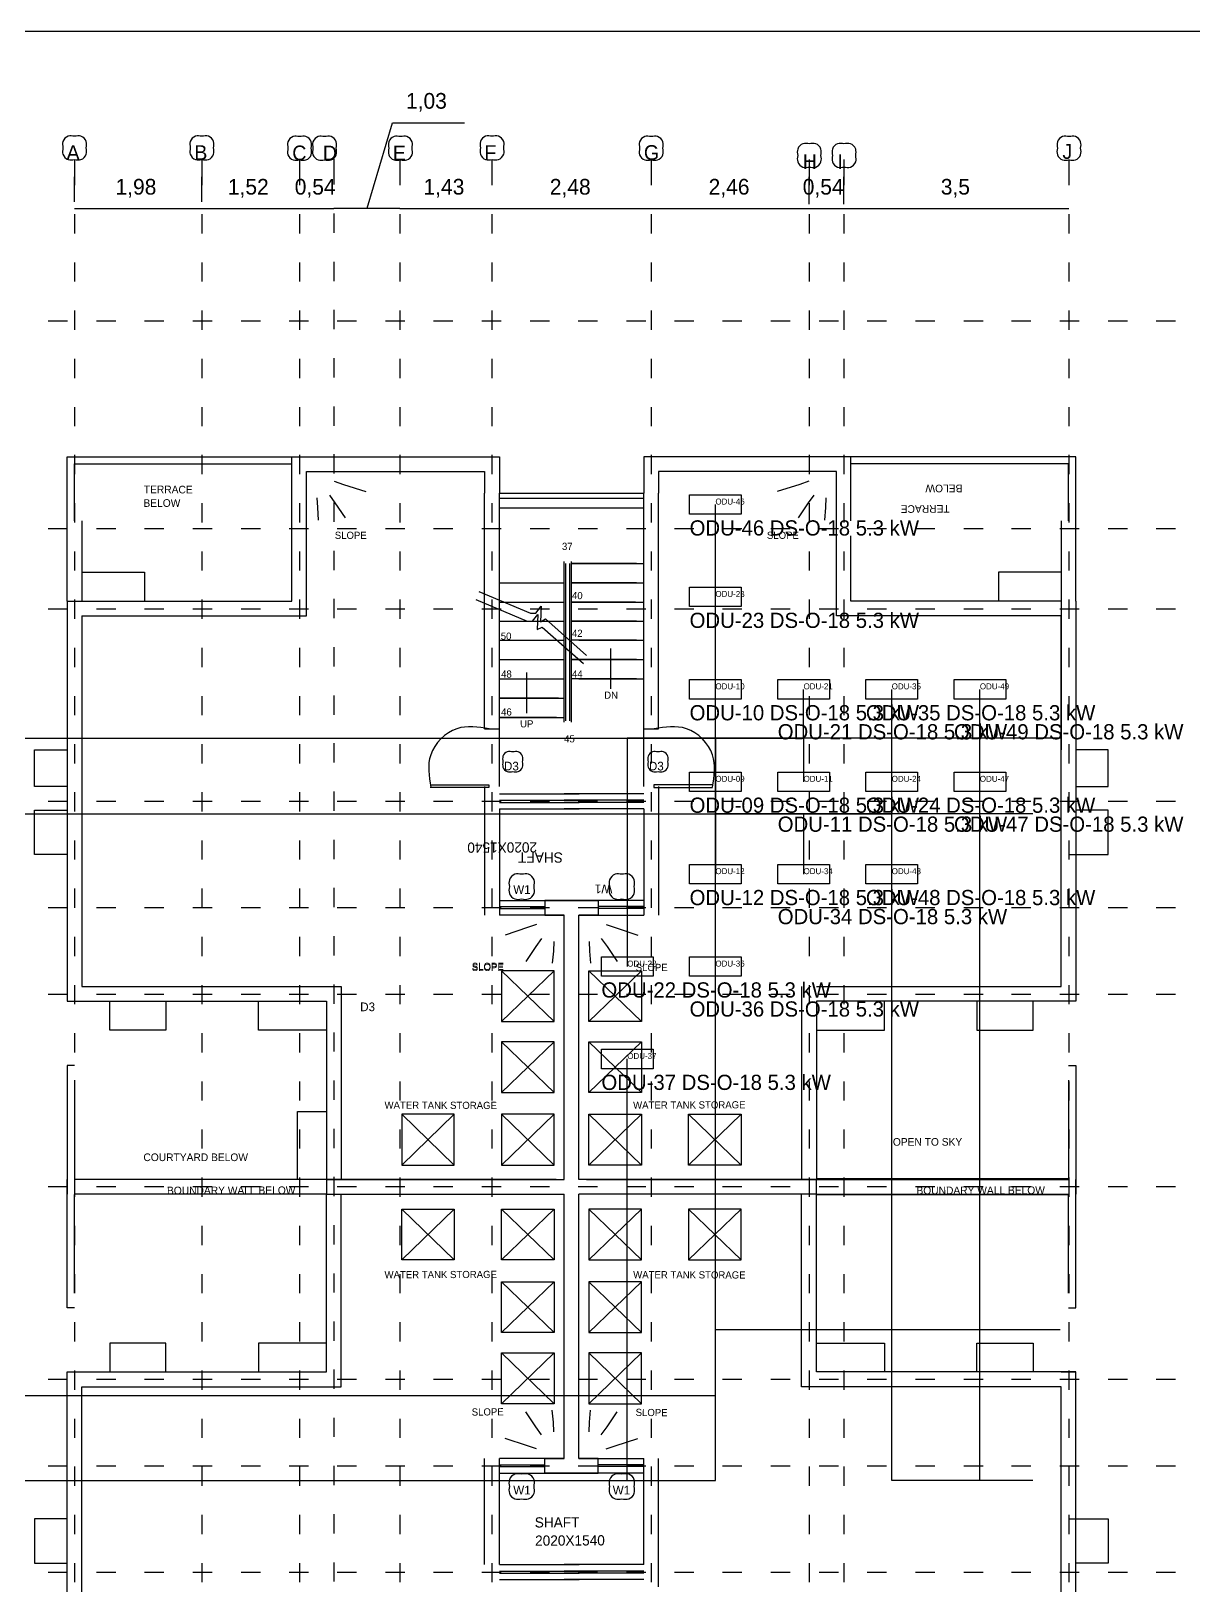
# Model space of a CAD drawing. Header units: millimetres. Extents: x 30 to 54214, y -4580 to 38782.
# Drawn here: x 18908 to 38036, y 13206 to 38782 of the extents above; entities that cross this region are included whole.
import ezdxf

# ---------------------------------------------------------------- set-up
doc = ezdxf.new("R2010")
doc.units = ezdxf.units.MM
for name, color, linetype in [('A-ARCH-REF', 8, 'CONTINUOUS'), ('M-ANNO', 7, 'CONTINUOUS'), ('M-EQPM', 1, 'CONTINUOUS'), ('M-PIPE-REFG', 30, 'CONTINUOUS')]:
    doc.layers.add(name, color=color, linetype=linetype)

msp = doc.modelspace()

# ---------------------------------------------------------------- linework, layer by layer
at = {"layer": 'A-ARCH-REF'}
for p, q in [((4121, 38782), (54214, 38782)), ((24434, 35869), (24852, 37275)), ((24852, 37275), (26040, 37275)), ((19620, 36669), (19620, 36246)), ((21715, 36669), (21715, 36246)), ((23322, 36669), (23322, 36246)), ((23886, 36681), (23886, 36257)), ((24975, 36669), (24975, 36246)), ((26487, 36669), (26487, 36246)), ((29106, 36669), (29106, 36246)), ((31707, 36669), (31707, 36246)), ((32278, 36669), (32278, 36246)), ((35979, 36669), (35979, 36246)), ((19620, 35975), (19620, 36387)), ((21715, 35975), (21715, 36387)), ((21715, 35975), (21715, 36387)), ((31707, 35934), (31707, 36387)), ((32278, 35934), (32278, 36387)), ((19620, 35863), (21715, 35863)), ((21715, 35863), (23322, 35863)), ((23322, 35863), (23886, 35863)), ((23886, 35869), (24975, 35869)), ((24975, 35863), (26487, 35863)), ((26487, 35863), (29106, 35863)), ((29106, 35863), (31707, 35863)), ((31707, 35863), (32278, 35863)), ((32278, 35863), (35979, 35863)), ((19620, 35769), (19620, 35451)), ((21715, 35769), (21715, 35451)), ((23322, 35769), (23322, 35451)), ((23886, 35781), (23886, 35463)), ((24975, 35769), (24975, 35451)), ((26487, 35769), (26487, 35451)), ((29106, 35769), (29106, 35451)), ((31707, 35769), (31707, 35451)), ((32278, 35769), (32278, 35451)), ((35979, 35769), (35979, 35451)), ((19620, 34975), (19620, 34663)), ((21715, 34975), (21715, 34663)), ((23322, 34975), (23322, 34663)), ((23886, 34986), (23886, 34669)), ((24975, 34975), (24975, 34663)), ((26487, 34975), (26487, 34663)), ((29106, 34975), (29106, 34663)), ((31707, 34975), (31707, 34663)), ((32278, 34975), (32278, 34663)), ((35979, 34975), (35979, 34663)), ((19620, 34186), (19620, 33868)), ((21715, 34186), (21715, 33868)), ((23322, 34186), (23322, 33868)), ((23886, 34198), (23886, 33880)), ((24975, 34186), (24975, 33868)), ((26487, 34186), (26487, 33868)), ((29106, 34186), (29106, 33868)), ((31707, 34186), (31707, 33868)), ((32278, 34186), (32278, 33868)), ((35979, 34186), (35979, 33868)), ((19191, 34015), (19509, 34015)), ((19985, 34015), (20303, 34015)), ((20774, 34015), (21091, 34015)), ((21568, 34015), (21886, 34015)), ((22362, 34015), (22680, 34015)), ((23151, 34015), (23469, 34015)), ((23945, 34015), (24263, 34015)), ((24740, 34015), (25057, 34015)), ((25528, 34015), (25846, 34015)), ((26323, 34015), (26640, 34015)), ((27117, 34015), (27435, 34015)), ((27905, 34015), (28223, 34015)), ((28700, 34015), (29018, 34015)), ((29494, 34015), (29812, 34015)), ((30283, 34015), (30600, 34015)), ((31077, 34015), (31395, 34015)), ((31872, 34015), (32189, 34015)), ((32660, 34015), (32978, 34015)), ((33454, 34015), (33772, 34015)), ((34249, 34015), (34567, 34015)), ((35037, 34015), (35355, 34015)), ((35832, 34015), (36149, 34015)), ((36626, 34015), (36944, 34015)), ((37415, 34015), (37732, 34015)), ((19620, 33392), (19620, 33074)), ((21715, 33392), (21715, 33074)), ((23322, 33392), (23322, 33074)), ((23886, 33403), (23886, 33086)), ((24975, 33392), (24975, 33074)), ((26487, 33392), (26487, 33074)), ((29106, 33392), (29106, 33074)), ((31707, 33392), (31707, 33074)), ((32278, 33392), (32278, 33074)), ((35979, 33392), (35979, 33074)), ((19620, 32597), (19620, 32285)), ((21715, 32597), (21715, 32285)), ((23322, 32597), (23322, 32285)), ((23886, 32609), (23886, 32291)), ((24975, 32597), (24975, 32285)), ((26487, 32597), (26487, 32285)), ((29106, 32597), (29106, 32285)), ((31707, 32597), (31707, 32285)), ((32278, 32597), (32278, 32285)), ((35979, 32597), (35979, 32285)), ((19503, 31779), (23439, 31779)), ((19503, 30726), (19503, 31779)), ((19620, 31809), (19620, 31491)), ((21715, 31809), (21715, 31491)), ((23198, 29402), (23198, 31779)), ((23198, 31779), (26611, 31779)), ((23322, 31809), (23322, 31491)), ((23886, 31821), (23886, 31503)), ((24975, 31809), (24975, 31491)), ((26487, 31809), (26487, 31491)), ((26611, 31779), (26611, 31179)), ((32395, 31779), (28988, 31779)), ((28988, 31779), (28988, 31179)), ((29106, 31809), (29106, 31491)), ((31707, 31809), (31707, 31491)), ((36096, 31779), (32154, 31779)), ((32278, 31809), (32278, 31491)), ((32395, 30726), (32395, 31779)), ((35979, 31809), (35979, 31491)), ((36096, 30726), (36096, 31779)), ((19620, 31662), (23198, 31662)), ((19620, 30726), (19620, 31662)), ((23439, 30726), (23439, 31538)), ((23439, 31538), (26364, 31538)), ((26364, 31538), (26364, 31179)), ((32154, 31538), (29229, 31538)), ((29229, 31538), (29229, 31179)), ((32154, 30726), (32154, 31538)), ((35973, 31662), (32395, 31662)), ((35973, 30726), (35973, 31662)), ((23892, 31379), (24045, 31326)), ((24045, 31326), (24416, 31209)), ((31554, 31326), (31183, 31209)), ((31701, 31379), (31554, 31326)), ((19620, 31014), (19620, 30697)), ((21715, 31014), (21715, 30697)), ((23322, 31014), (23322, 30697)), ((23610, 31103), (23622, 30944)), ((23816, 31150), (23904, 31020)), ((23886, 31026), (23886, 30708)), ((23904, 31020), (24075, 30773)), ((24975, 31014), (24975, 30697)), ((26364, 27307), (26364, 31179)), ((26487, 31014), (26487, 30697)), ((26611, 27307), (26611, 31179)), ((26611, 31179), (28988, 31179)), ((26611, 31097), (28988, 31097)), ((28988, 27307), (28988, 31179)), ((29106, 31014), (29106, 30697)), ((29229, 27413), (29229, 31179)), ((29229, 27307), (29229, 31179)), ((31689, 31020), (31524, 30773)), ((31783, 31150), (31689, 31020)), ((31707, 31014), (31707, 30697)), ((31983, 31103), (31977, 30944)), ((32278, 31014), (32278, 30697)), ((35979, 31014), (35979, 30697)), ((19503, 29402), (19503, 30726)), ((19744, 30726), (19744, 29402)), ((23439, 29161), (23439, 30726)), ((23622, 30944), (23633, 30738)), ((26611, 30938), (28988, 30938)), ((31977, 30944), (31960, 30738)), ((32154, 29161), (32154, 30726)), ((35855, 30726), (35855, 29402)), ((36096, 29402), (36096, 30726)), ((19191, 30602), (19509, 30602)), ((19985, 30602), (20303, 30602)), ((20774, 30602), (21091, 30602)), ((21568, 30602), (21886, 30602)), ((22362, 30602), (22680, 30602)), ((23151, 30602), (23469, 30602)), ((23945, 30602), (24263, 30602)), ((24740, 30602), (25057, 30602)), ((25528, 30602), (25846, 30602)), ((26323, 30602), (26640, 30602)), ((27117, 30602), (27435, 30602)), ((27905, 30602), (28223, 30602)), ((28700, 30602), (29018, 30602)), ((29494, 30602), (29812, 30602)), ((30283, 30602), (30600, 30602)), ((31077, 30602), (31395, 30602)), ((31872, 30602), (32189, 30602)), ((32395, 29402), (32395, 30479)), ((32660, 30602), (32978, 30602)), ((33454, 30602), (33772, 30602)), ((34249, 30602), (34567, 30602)), ((35037, 30602), (35355, 30602)), ((35832, 30602), (36149, 30602)), ((36626, 30602), (36944, 30602)), ((37415, 30602), (37732, 30602)), ((19620, 30220), (19620, 29908)), ((21715, 30220), (21715, 29908)), ((23322, 30220), (23322, 29908)), ((23886, 30232), (23886, 29914)), ((24975, 30220), (24975, 29908)), ((26487, 30220), (26487, 29908)), ((29106, 30220), (29106, 29908)), ((31707, 30220), (31707, 29908)), ((32278, 30220), (32278, 29908)), ((35979, 30220), (35979, 29908)), ((27676, 27413), (27676, 30055)), ((27705, 27437), (27705, 30026)), ((27770, 27437), (27770, 30026)), ((27800, 27413), (27800, 30055)), ((28865, 30026), (27800, 30026)), ((27800, 30026), (28988, 30026)), ((19744, 29879), (20774, 29879)), ((20774, 29879), (20774, 29402)), ((26611, 29708), (27676, 29708)), ((28865, 29708), (27800, 29708)), ((27800, 29708), (28988, 29708)), ((35855, 29879), (34820, 29879)), ((34820, 29879), (34820, 29402)), ((19620, 29431), (19620, 29114)), ((21715, 29431), (21715, 29114)), ((23322, 29431), (23322, 29114)), ((23886, 29443), (23886, 29125)), ((24975, 29431), (24975, 29114)), ((26223, 29431), (27070, 29078)), ((26276, 29561), (27123, 29208)), ((26487, 29431), (26487, 29114)), ((29106, 29431), (29106, 29114)), ((31707, 29431), (31707, 29114)), ((32278, 29431), (32278, 29114)), ((35979, 29431), (35979, 29114)), ((19191, 29278), (19509, 29278)), ((19503, 29402), (19503, 26960)), ((19503, 29402), (23198, 29402)), ((19744, 29161), (23439, 29161)), ((19744, 29161), (19744, 26113)), ((19985, 29278), (20303, 29278)), ((20774, 29278), (21091, 29278)), ((21568, 29278), (21886, 29278)), ((22362, 29278), (22680, 29278)), ((23151, 29278), (23469, 29278)), ((23945, 29278), (24263, 29278)), ((24740, 29278), (25057, 29278)), ((25528, 29278), (25846, 29278)), ((26323, 29278), (26640, 29278)), ((26611, 29390), (27676, 29390)), ((27117, 29278), (27435, 29278)), ((27123, 29208), (27211, 29208)), ((27158, 29078), (27246, 29184)), ((27211, 29208), (27299, 29320)), ((27246, 29184), (27235, 28937)), ((27299, 29320), (27288, 29067)), ((28853, 29390), (27800, 29390)), ((27800, 29390), (28971, 29390)), ((27905, 29278), (28223, 29278)), ((28700, 29278), (29018, 29278)), ((29494, 29278), (29812, 29278)), ((30283, 29278), (30600, 29278)), ((31077, 29278), (31395, 29278)), ((31872, 29278), (32189, 29278)), ((35855, 29161), (32154, 29161)), ((35855, 29402), (32395, 29402)), ((32660, 29278), (32978, 29278)), ((33454, 29278), (33772, 29278)), ((34249, 29278), (34567, 29278)), ((35037, 29278), (35355, 29278)), ((35832, 29278), (36149, 29278)), ((35855, 29402), (35855, 26960)), ((35855, 23065), (35855, 29161)), ((36096, 29402), (36096, 26960)), ((36626, 29278), (36944, 29278)), ((37415, 29278), (37732, 29278)), ((26611, 29078), (27676, 29078)), ((27070, 29078), (27158, 29078)), ((27235, 28937), (27317, 28978)), ((27288, 29067), (27370, 29114)), ((27317, 28978), (27994, 28378)), ((27370, 29114), (28047, 28508)), ((27800, 29078), (28988, 29078)), ((28865, 29078), (27800, 29078)), ((23886, 28649), (23886, 28331)), ((26611, 28761), (27676, 28761)), ((28865, 28761), (27800, 28761)), ((27917, 28761), (28988, 28761)), ((19620, 28637), (19620, 28319)), ((21715, 28637), (21715, 28319)), ((23322, 28637), (23322, 28319)), ((24975, 28637), (24975, 28319)), ((26487, 28637), (26487, 28319)), ((26611, 28443), (27676, 28443)), ((27800, 28443), (28988, 28443)), ((28865, 28443), (27800, 28443)), ((28441, 28625), (28441, 28361)), ((29106, 28637), (29106, 28319)), ((31707, 28637), (31707, 28319)), ((32278, 28637), (32278, 28319)), ((35979, 28637), (35979, 28319)), ((27058, 28231), (27058, 27966)), ((28441, 28361), (28441, 27960)), ((26611, 28125), (27676, 28125)), ((27058, 27966), (27058, 27560)), ((28865, 28125), (27800, 28125)), ((27917, 28125), (28988, 28125)), ((19620, 27843), (19620, 27531)), ((21715, 27843), (21715, 27531)), ((23322, 27843), (23322, 27531)), ((23886, 27854), (23886, 27537)), ((24975, 27843), (24975, 27531)), ((26487, 27843), (26487, 27531)), ((26611, 27807), (27676, 27807)), ((27582, 27807), (26611, 27807)), ((29106, 27843), (29106, 27531)), ((31707, 27843), (31707, 27531)), ((32278, 27843), (32278, 27531)), ((35979, 27843), (35979, 27531)), ((26611, 27490), (27676, 27490)), ((27552, 27490), (26611, 27490)), ((26364, 27307), (26611, 27307)), ((26611, 26354), (26611, 27307)), ((26611, 26354), (26611, 27307)), ((28988, 26354), (28988, 27307)), ((28988, 27307), (29229, 27307)), ((28988, 26354), (28988, 27307)), ((18967, 26354), (18967, 26960)), ((18967, 26960), (19503, 26960)), ((19503, 26960), (19503, 22823)), ((19620, 27054), (19620, 26736)), ((21715, 27054), (21715, 26736)), ((23322, 27054), (23322, 26736)), ((23886, 27066), (23886, 26748)), ((24975, 27054), (24975, 26736)), ((26487, 27054), (26487, 26736)), ((29106, 27054), (29106, 26736)), ((31707, 27054), (31707, 26736)), ((32278, 27054), (32278, 26736)), ((35979, 27054), (35979, 26736)), ((36096, 26960), (36096, 22823)), ((36626, 26960), (36096, 26960)), ((36626, 26354), (36626, 26960)), ((19503, 26354), (18967, 26354)), ((25475, 26383), (26440, 26383)), ((26364, 26354), (26364, 24241)), ((26440, 26383), (26440, 26342)), ((30118, 26383), (29153, 26383)), ((29153, 26383), (29153, 26342)), ((29229, 26354), (29229, 24241)), ((36096, 26354), (36626, 26354)), ((19191, 26113), (19509, 26113)), ((19620, 26260), (19620, 25942)), ((19744, 26113), (19744, 23065)), ((19985, 26113), (20303, 26113)), ((20774, 26113), (21091, 26113)), ((21568, 26113), (21886, 26113)), ((21715, 26260), (21715, 25942)), ((22362, 26113), (22680, 26113)), ((23151, 26113), (23469, 26113)), ((23322, 26260), (23322, 25942)), ((23886, 26272), (23886, 25954)), ((23945, 26113), (24263, 26113)), ((24740, 26113), (25057, 26113)), ((24975, 26260), (24975, 25942)), ((26440, 26342), (25475, 26342)), ((25528, 26113), (25846, 26113)), ((26323, 26113), (26640, 26113)), ((26487, 26260), (26487, 25942)), ((26611, 26236), (27923, 26236)), ((26611, 26130), (27923, 26130)), ((26611, 26095), (27923, 26095)), ((27117, 26113), (27435, 26113)), ((28988, 26236), (27676, 26236)), ((28988, 26130), (27676, 26130)), ((28988, 26095), (27676, 26095)), ((27905, 26113), (28223, 26113)), ((28700, 26113), (29018, 26113)), ((29106, 26260), (29106, 25942)), ((29153, 26342), (30118, 26342)), ((29494, 26113), (29812, 26113)), ((30283, 26113), (30600, 26113)), ((31077, 26113), (31395, 26113)), ((31707, 26260), (31707, 25942)), ((31872, 26113), (32189, 26113)), ((32278, 26260), (32278, 25942)), ((32660, 26113), (32978, 26113)), ((33454, 26113), (33772, 26113)), ((34249, 26113), (34567, 26113)), ((35037, 26113), (35355, 26113)), ((35832, 26113), (36149, 26113)), ((35979, 26260), (35979, 25942)), ((36626, 26113), (36944, 26113)), ((37415, 26113), (37732, 26113)), ((18967, 25236), (18967, 25966)), ((18967, 25966), (19503, 25966)), ((26611, 25989), (26611, 24241)), ((26611, 25989), (27923, 25989)), ((28988, 25989), (27676, 25989)), ((28988, 25989), (28988, 24241)), ((36626, 25966), (36096, 25966)), ((36626, 25236), (36626, 25966)), ((19620, 25465), (19620, 25154)), ((21715, 25465), (21715, 25154)), ((23322, 25465), (23322, 25154)), ((23886, 25477), (23886, 25159)), ((24975, 25465), (24975, 25154)), ((26487, 25465), (26487, 25154)), ((29106, 25465), (29106, 25154)), ((31707, 25465), (31707, 25154)), ((32278, 25465), (32278, 25154)), ((35979, 25465), (35979, 25154)), ((19503, 25236), (18967, 25236)), ((35979, 25236), (36626, 25236)), ((19620, 24677), (19620, 24359)), ((21715, 24677), (21715, 24359)), ((23322, 24677), (23322, 24359)), ((23886, 24689), (23886, 24371)), ((24975, 24677), (24975, 24359)), ((26487, 24677), (26487, 24359)), ((29106, 24677), (29106, 24359)), ((31707, 24677), (31707, 24359)), ((32278, 24677), (32278, 24359)), ((35979, 24677), (35979, 24359)), ((19191, 24365), (19509, 24365)), ((19985, 24365), (20303, 24365)), ((20774, 24365), (21091, 24365)), ((21568, 24365), (21886, 24365)), ((22362, 24365), (22680, 24365)), ((23151, 24365), (23469, 24365)), ((23945, 24365), (24263, 24365)), ((24740, 24365), (25057, 24365)), ((25528, 24365), (25846, 24365)), ((26323, 24365), (26640, 24365)), ((26611, 24483), (27358, 24483)), ((26611, 24383), (27358, 24383)), ((26611, 24347), (27358, 24347)), ((27117, 24365), (27435, 24365)), ((27358, 24483), (27800, 24483)), ((27794, 24483), (27358, 24483)), ((27358, 24483), (27358, 24241)), ((28235, 24483), (27800, 24483)), ((27800, 24483), (28235, 24483)), ((27905, 24365), (28223, 24365)), ((28988, 24483), (28235, 24483)), ((28235, 24483), (28235, 24241)), ((28988, 24383), (28235, 24383)), ((28988, 24347), (28235, 24347)), ((28700, 24365), (29018, 24365)), ((29494, 24365), (29812, 24365)), ((30283, 24365), (30600, 24365)), ((31077, 24365), (31395, 24365)), ((31872, 24365), (32189, 24365)), ((32660, 24365), (32978, 24365)), ((33454, 24365), (33772, 24365)), ((34249, 24365), (34567, 24365)), ((35037, 24365), (35355, 24365)), ((35832, 24365), (36149, 24365)), ((36626, 24365), (36944, 24365)), ((37415, 24365), (37732, 24365)), ((27358, 24241), (26611, 24241)), ((27223, 24083), (27076, 24036)), ((27676, 24241), (27358, 24241)), ((27676, 24241), (27358, 24241)), ((27358, 24241), (27676, 24241)), ((27358, 24241), (27676, 24241)), ((27676, 24241), (27358, 24241)), ((27358, 24241), (27676, 24241)), ((27676, 24241), (27358, 24241)), ((27358, 24241), (27676, 24241)), ((27676, 19893), (27676, 24241)), ((27917, 24241), (28235, 24241)), ((27917, 24241), (28235, 24241)), ((28235, 24241), (27917, 24241)), ((27917, 19893), (27917, 24241)), ((28235, 24241), (27923, 24241)), ((27923, 24241), (28235, 24241)), ((28235, 24241), (27923, 24241)), ((28235, 24241), (28988, 24241)), ((28370, 24083), (28517, 24036)), ((19620, 23883), (19620, 23565)), ((21715, 23883), (21715, 23565)), ((23322, 23883), (23322, 23565)), ((23886, 23894), (23886, 23577)), ((24975, 23883), (24975, 23565)), ((26487, 23883), (26487, 23565)), ((27076, 24036), (26705, 23912)), ((27305, 23853), (27211, 23724)), ((27505, 23806), (27499, 23647)), ((28088, 23806), (28094, 23647)), ((28288, 23853), (28382, 23724)), ((28517, 24036), (28888, 23912)), ((29106, 23883), (29106, 23565)), ((31707, 23883), (31707, 23565)), ((32278, 23883), (32278, 23565)), ((35979, 23883), (35979, 23565)), ((27211, 23724), (27046, 23477)), ((27499, 23647), (27482, 23447)), ((28094, 23647), (28111, 23447)), ((28382, 23724), (28547, 23477)), ((27511, 23324), (26646, 22488)), ((27511, 23324), (26646, 23324)), ((26646, 23324), (26646, 22488)), ((27511, 22488), (26646, 23324)), ((27511, 22488), (27511, 23324)), ((28082, 23324), (28947, 22488)), ((28082, 22488), (28082, 23324)), ((28082, 23324), (28947, 23324)), ((28082, 22488), (28947, 23324)), ((28947, 23324), (28947, 22488)), ((19620, 23088), (19620, 22776)), ((19744, 23065), (24010, 23065)), ((21715, 23088), (21715, 22776)), ((23322, 23088), (23322, 22776)), ((23886, 23100), (23886, 22782)), ((24010, 23065), (24010, 19893)), ((24975, 23088), (24975, 22776)), ((26487, 23088), (26487, 22776)), ((29106, 23088), (29106, 22776)), ((31583, 23065), (31583, 19893)), ((31707, 23088), (31707, 22776)), ((31830, 23065), (35855, 23065)), ((32278, 23088), (32278, 22776)), ((35979, 23088), (35979, 22776)), ((19191, 22941), (19509, 22941)), ((19503, 22823), (19744, 22823)), ((19744, 22823), (23769, 22823)), ((19985, 22941), (20303, 22941)), ((20203, 22347), (20203, 22823)), ((20774, 22941), (21091, 22941)), ((21127, 22823), (21127, 22347)), ((21568, 22941), (21886, 22941)), ((22362, 22941), (22680, 22941)), ((22651, 22347), (22651, 22823)), ((23151, 22941), (23469, 22941)), ((23769, 22823), (23769, 19652)), ((23945, 22941), (24263, 22941)), ((24740, 22941), (25057, 22941)), ((25528, 22941), (25846, 22941)), ((26323, 22941), (26640, 22941)), ((27117, 22941), (27435, 22941)), ((27905, 22941), (28223, 22941)), ((28700, 22941), (29018, 22941)), ((29494, 22941), (29812, 22941)), ((30283, 22941), (30600, 22941)), ((31077, 22941), (31395, 22941)), ((31830, 22823), (31830, 19905)), ((33760, 22823), (31830, 22823)), ((31872, 22941), (32189, 22941)), ((32660, 22941), (32978, 22941)), ((32948, 22347), (32948, 22823)), ((33454, 22941), (33772, 22941)), ((35390, 22823), (33760, 22823)), ((34249, 22941), (34567, 22941)), ((34467, 22823), (34467, 22347)), ((35037, 22941), (35355, 22941)), ((35855, 22823), (35390, 22823)), ((35390, 22347), (35390, 22823)), ((35832, 22941), (36149, 22941)), ((36096, 22823), (35855, 22823)), ((36626, 22941), (36944, 22941)), ((37415, 22941), (37732, 22941)), ((19620, 22300), (19620, 21982)), ((21127, 22347), (20203, 22347)), ((21715, 22300), (21715, 21982)), ((23769, 22347), (22651, 22347)), ((23322, 22300), (23322, 21982)), ((23886, 22311), (23886, 21994)), ((24975, 22300), (24975, 21982)), ((26487, 22300), (26487, 21982)), ((26646, 22488), (27511, 22488)), ((28947, 22488), (28082, 22488)), ((29106, 22300), (29106, 21982)), ((31707, 22300), (31707, 21982)), ((31830, 22347), (32948, 22347)), ((32278, 22300), (32278, 21982)), ((34467, 22347), (35390, 22347)), ((35979, 22300), (35979, 21982)), ((27511, 22158), (26646, 21323)), ((27511, 22158), (26646, 22158)), ((26646, 22158), (26646, 21323)), ((27511, 21323), (26646, 22158)), ((27511, 21323), (27511, 22158)), ((28082, 22158), (28947, 21323)), ((28082, 21323), (28082, 22158)), ((28082, 22158), (28947, 22158)), ((28082, 21323), (28947, 22158)), ((28947, 22158), (28947, 21323)), ((19620, 21764), (19503, 21764)), ((19503, 21764), (19503, 19652)), ((35973, 21764), (36096, 21764)), ((36096, 21764), (36096, 19652)), ((19620, 21523), (19620, 19905)), ((19620, 21505), (19620, 21188)), ((21715, 21505), (21715, 21188)), ((23322, 21505), (23322, 21188)), ((23886, 21517), (23886, 21199)), ((24975, 21505), (24975, 21188)), ((26487, 21505), (26487, 21188)), ((29106, 21505), (29106, 21188)), ((31707, 21505), (31707, 21188)), ((32278, 21505), (32278, 21188)), ((35973, 21523), (35973, 19905)), ((35979, 21505), (35979, 21188)), ((26646, 21323), (27511, 21323)), ((28947, 21323), (28082, 21323)), ((23292, 19893), (23292, 21011)), ((23292, 21011), (23769, 21011)), ((23886, 20723), (23886, 20405)), ((25869, 20964), (25004, 20128)), ((25869, 20964), (25004, 20964)), ((25004, 20964), (25004, 20128)), ((25869, 20128), (25004, 20964)), ((25869, 20128), (25869, 20964)), ((27511, 20964), (26646, 20128)), ((27511, 20964), (26646, 20964)), ((26646, 20964), (26646, 20128)), ((27511, 20128), (26646, 20964)), ((27511, 20128), (27511, 20964)), ((28082, 20964), (28947, 20128)), ((28082, 20128), (28082, 20964)), ((28082, 20964), (28947, 20964)), ((28082, 20128), (28947, 20964)), ((28947, 20964), (28947, 20128)), ((29724, 20964), (30589, 20128)), ((29724, 20128), (29724, 20964)), ((29724, 20964), (30589, 20964)), ((29724, 20128), (30589, 20964)), ((30589, 20964), (30589, 20128)), ((19620, 20711), (19620, 20399)), ((21715, 20711), (21715, 20399)), ((23322, 20711), (23322, 20399)), ((24975, 20711), (24975, 20399)), ((26487, 20711), (26487, 20399)), ((29106, 20711), (29106, 20399)), ((31707, 20711), (31707, 20399)), ((32278, 20711), (32278, 20399)), ((35979, 20711), (35979, 20399)), ((25004, 20128), (25869, 20128)), ((26646, 20128), (27511, 20128)), ((28947, 20128), (28082, 20128)), ((30589, 20128), (29724, 20128)), ((19191, 19775), (19509, 19775)), ((19503, 17780), (19503, 19893)), ((19620, 19922), (19620, 19605)), ((23769, 19893), (19620, 19893)), ((19985, 19775), (20303, 19775)), ((20774, 19775), (21091, 19775)), ((21568, 19775), (21886, 19775)), ((21715, 19922), (21715, 19605)), ((22362, 19775), (22680, 19775)), ((23151, 19775), (23469, 19775)), ((23786, 19893), (23292, 19893)), ((23322, 19922), (23322, 19605)), ((27547, 19893), (23769, 19893)), ((23769, 19893), (27676, 19893)), ((23769, 19893), (27547, 19893)), ((23769, 19893), (27547, 19893)), ((27464, 19893), (23769, 19893)), ((23769, 19893), (27676, 19893)), ((23886, 19934), (23886, 19616)), ((23945, 19775), (24263, 19775)), ((24740, 19775), (25057, 19775)), ((24975, 19922), (24975, 19605)), ((25528, 19775), (25846, 19775)), ((26323, 19775), (26640, 19775)), ((26487, 19922), (26487, 19605)), ((27117, 19775), (27435, 19775)), ((27905, 19775), (28223, 19775)), ((31830, 19893), (27917, 19893)), ((31830, 19893), (27917, 19893)), ((28047, 19893), (31830, 19893)), ((31830, 19893), (28047, 19893)), ((31830, 19893), (28047, 19893)), ((28135, 19893), (31830, 19893)), ((28700, 19775), (29018, 19775)), ((29106, 19922), (29106, 19605)), ((29494, 19775), (29812, 19775)), ((30283, 19775), (30600, 19775)), ((31077, 19775), (31395, 19775)), ((31707, 19922), (31707, 19605)), ((31830, 19905), (35973, 19905)), ((31830, 16727), (31830, 19893)), ((31830, 19893), (35973, 19893)), ((31872, 19775), (32189, 19775)), ((32278, 19922), (32278, 19605)), ((32660, 19775), (32978, 19775)), ((33454, 19775), (33772, 19775)), ((34249, 19775), (34567, 19775)), ((35037, 19775), (35355, 19775)), ((35832, 19775), (36149, 19775)), ((35979, 19922), (35979, 19605)), ((36096, 17780), (36096, 19893)), ((36626, 19775), (36944, 19775)), ((37415, 19775), (37732, 19775)), ((23769, 19652), (19620, 19652)), ((19620, 18022), (19620, 19646)), ((23769, 19652), (27464, 19652)), ((23769, 19652), (27547, 19652)), ((23769, 19652), (27547, 19652)), ((23769, 19652), (27676, 19652)), ((23769, 16727), (23769, 19646)), ((24010, 16480), (24010, 19646)), ((27676, 15303), (27676, 19652)), ((31830, 19652), (27917, 19652)), ((27917, 15303), (27917, 19652)), ((31830, 19652), (28047, 19652)), ((31830, 19652), (28047, 19652)), ((31830, 19652), (28135, 19652)), ((31583, 16480), (31583, 19652)), ((31830, 19652), (35973, 19652)), ((31830, 19646), (35973, 19646)), ((35973, 18022), (35973, 19646)), ((25869, 18569), (25004, 19405)), ((25004, 19405), (25869, 19405)), ((25004, 18569), (25004, 19405)), ((25869, 19405), (25004, 18569)), ((25869, 19405), (25869, 18569)), ((27511, 18569), (26646, 19405)), ((26646, 19405), (27511, 19405)), ((26646, 18569), (26646, 19405)), ((27511, 19405), (26646, 18569)), ((27511, 19405), (27511, 18569)), ((28082, 18569), (28947, 19405)), ((28947, 19405), (28082, 19405)), ((28082, 19405), (28082, 18569)), ((28082, 19405), (28947, 18569)), ((28947, 18569), (28947, 19405)), ((29724, 18569), (30589, 19405)), ((30589, 19405), (29724, 19405)), ((29724, 19405), (29724, 18569)), ((29724, 19405), (30589, 18569)), ((30589, 18569), (30589, 19405)), ((19620, 19128), (19620, 18810)), ((21715, 19128), (21715, 18810)), ((23322, 19128), (23322, 18810)), ((23886, 19140), (23886, 18822)), ((24975, 19128), (24975, 18810)), ((26487, 19128), (26487, 18810)), ((29106, 19128), (29106, 18810)), ((31707, 19128), (31707, 18810)), ((32278, 19128), (32278, 18810)), ((35979, 19128), (35979, 18810)), ((25869, 18569), (25004, 18569)), ((27511, 18569), (26646, 18569)), ((28082, 18569), (28947, 18569)), ((29724, 18569), (30589, 18569)), ((19620, 18334), (19620, 18022)), ((21715, 18334), (21715, 18022)), ((23322, 18334), (23322, 18022)), ((23886, 18345), (23886, 18034)), ((24975, 18334), (24975, 18022)), ((26487, 18334), (26487, 18022)), ((27511, 17374), (26646, 18210)), ((26646, 18210), (27511, 18210)), ((26646, 17374), (26646, 18210)), ((27511, 18210), (26646, 17374)), ((27511, 18210), (27511, 17374)), ((28082, 17374), (28947, 18210)), ((28947, 18210), (28082, 18210)), ((28082, 18210), (28082, 17374)), ((28082, 18210), (28947, 17374)), ((28947, 17374), (28947, 18210)), ((29106, 18334), (29106, 18022)), ((31707, 18334), (31707, 18022)), ((32278, 18334), (32278, 18022)), ((35979, 18334), (35979, 18022)), ((19620, 17780), (19503, 17780)), ((35973, 17780), (36096, 17780)), ((19620, 17545), (19620, 17227)), ((21715, 17545), (21715, 17227)), ((23322, 17545), (23322, 17227)), ((23886, 17557), (23886, 17239)), ((24975, 17545), (24975, 17227)), ((26487, 17545), (26487, 17227)), ((29106, 17545), (29106, 17227)), ((31707, 17545), (31707, 17227)), ((32278, 17545), (32278, 17227)), ((35979, 17545), (35979, 17227)), ((21127, 17198), (20203, 17198)), ((20203, 17198), (20203, 16727)), ((21127, 16727), (21127, 17198)), ((23769, 17198), (22651, 17198)), ((22651, 17198), (22651, 16727)), ((27511, 17374), (26646, 17374)), ((28082, 17374), (28947, 17374)), ((31830, 17198), (32948, 17198)), ((32948, 17198), (32948, 16727)), ((34467, 16727), (34467, 17198)), ((34467, 17198), (35390, 17198)), ((35390, 17198), (35390, 16727)), ((27511, 16203), (26646, 17039)), ((26646, 17039), (27511, 17039)), ((26646, 16203), (26646, 17039)), ((27511, 17039), (26646, 16203)), ((27511, 17039), (27511, 16203)), ((28082, 16203), (28947, 17039)), ((28947, 17039), (28082, 17039)), ((28082, 17039), (28082, 16203)), ((28082, 17039), (28947, 16203)), ((28947, 16203), (28947, 17039)), ((19503, 16727), (23769, 16727)), ((19503, 10143), (19503, 16727)), ((19620, 16751), (19620, 16433)), ((21715, 16751), (21715, 16433)), ((23322, 16751), (23322, 16433)), ((23886, 16763), (23886, 16445)), ((24975, 16751), (24975, 16433)), ((26487, 16751), (26487, 16433)), ((29106, 16751), (29106, 16433)), ((31707, 16751), (31707, 16433)), ((36096, 16727), (31830, 16727)), ((32278, 16751), (32278, 16433)), ((35855, 16727), (36096, 16727)), ((35979, 16751), (35979, 16433)), ((36096, 10143), (36096, 16727)), ((19191, 16604), (19509, 16604)), ((19744, 16480), (24010, 16480)), ((19744, 10384), (19744, 16480)), ((19985, 16604), (20303, 16604)), ((20774, 16604), (21091, 16604)), ((21568, 16604), (21886, 16604)), ((22362, 16604), (22680, 16604)), ((23151, 16604), (23469, 16604)), ((23945, 16604), (24263, 16604)), ((24740, 16604), (25057, 16604)), ((25528, 16604), (25846, 16604)), ((26323, 16604), (26640, 16604)), ((27117, 16604), (27435, 16604)), ((27905, 16604), (28223, 16604)), ((28700, 16604), (29018, 16604)), ((29494, 16604), (29812, 16604)), ((30283, 16604), (30600, 16604)), ((31077, 16604), (31395, 16604)), ((35855, 16480), (31583, 16480)), ((31872, 16604), (32189, 16604)), ((32660, 16604), (32978, 16604)), ((33454, 16604), (33772, 16604)), ((34249, 16604), (34567, 16604)), ((35037, 16604), (35355, 16604)), ((35832, 16604), (36149, 16604)), ((35855, 10384), (35855, 16480)), ((36626, 16604), (36944, 16604)), ((37415, 16604), (37732, 16604)), ((27511, 16203), (26646, 16203)), ((28082, 16203), (28947, 16203)), ((19620, 15956), (19620, 15644)), ((21715, 15956), (21715, 15644)), ((23322, 15956), (23322, 15644)), ((23886, 15968), (23886, 15656)), ((24975, 15956), (24975, 15644)), ((26487, 15956), (26487, 15644)), ((27211, 15821), (27046, 16068)), ((27499, 15898), (27482, 16098)), ((27505, 15739), (27499, 15898)), ((28088, 15739), (28094, 15898)), ((28094, 15898), (28111, 16098)), ((28382, 15821), (28547, 16068)), ((29106, 15956), (29106, 15644)), ((31707, 15956), (31707, 15644)), ((32278, 15956), (32278, 15644)), ((35979, 15956), (35979, 15644)), ((27076, 15509), (26705, 15633)), ((27305, 15692), (27211, 15821)), ((28288, 15692), (28382, 15821)), ((28517, 15509), (28888, 15633)), ((27223, 15462), (27076, 15509)), ((28370, 15462), (28517, 15509)), ((19191, 15180), (19509, 15180)), ((19620, 15168), (19620, 14850)), ((19985, 15180), (20303, 15180)), ((20774, 15180), (21091, 15180)), ((21568, 15180), (21886, 15180)), ((21715, 15168), (21715, 14850)), ((22362, 15180), (22680, 15180)), ((23151, 15180), (23469, 15180)), ((23322, 15168), (23322, 14850)), ((23886, 15180), (23886, 14862)), ((23945, 15180), (24263, 15180)), ((24740, 15180), (25057, 15180)), ((24975, 15168), (24975, 14850)), ((25528, 15180), (25846, 15180)), ((26323, 15180), (26640, 15180)), ((26364, 13556), (26364, 15303)), ((26487, 15168), (26487, 14850)), ((26611, 13556), (26611, 15303)), ((27358, 15303), (26611, 15303)), ((26611, 15197), (27358, 15197)), ((26611, 15168), (27358, 15168)), ((27117, 15180), (27435, 15180)), ((27676, 15303), (27358, 15303)), ((27676, 15303), (27358, 15303)), ((27358, 15303), (27676, 15303)), ((27358, 15062), (27358, 15303)), ((27358, 15303), (27676, 15303)), ((27676, 15303), (27358, 15303)), ((27358, 15303), (27676, 15303)), ((27905, 15180), (28223, 15180)), ((27917, 15303), (28235, 15303)), ((27917, 15303), (28235, 15303)), ((28235, 15303), (27917, 15303)), ((27917, 15303), (28229, 15303)), ((27917, 15303), (28235, 15303)), ((28235, 15303), (27923, 15303)), ((27923, 15303), (28235, 15303)), ((28235, 15303), (27923, 15303)), ((28235, 15303), (28988, 15303)), ((28235, 15062), (28235, 15303)), ((28988, 15197), (28235, 15197)), ((28988, 15168), (28235, 15168)), ((28700, 15180), (29018, 15180)), ((28988, 13556), (28988, 15303)), ((29106, 15168), (29106, 14850)), ((29229, 13191), (29229, 15303)), ((29494, 15180), (29812, 15180)), ((30283, 15180), (30600, 15180)), ((31077, 15180), (31395, 15180)), ((31707, 15168), (31707, 14850)), ((31872, 15180), (32189, 15180)), ((32278, 15168), (32278, 14850)), ((32660, 15180), (32978, 15180)), ((33454, 15180), (33772, 15180)), ((34249, 15180), (34567, 15180)), ((35037, 15180), (35355, 15180)), ((35832, 15180), (36149, 15180)), ((35979, 15168), (35979, 14850)), ((36626, 15180), (36944, 15180)), ((37415, 15180), (37732, 15180)), ((26611, 15062), (27358, 15062)), ((27358, 15062), (27800, 15062)), ((27794, 15062), (27358, 15062)), ((28235, 15062), (27800, 15062)), ((27800, 15062), (28235, 15062)), ((28988, 15062), (28235, 15062)), ((19620, 14373), (19620, 14056)), ((21715, 14373), (21715, 14056)), ((23322, 14373), (23322, 14056)), ((23886, 14385), (23886, 14067)), ((24975, 14373), (24975, 14056)), ((26487, 14373), (26487, 14056)), ((29106, 14373), (29106, 14056)), ((31707, 14373), (31707, 14056)), ((32278, 14373), (32278, 14056)), ((35979, 14373), (35979, 14056)), ((19503, 14309), (18967, 14309)), ((18967, 14309), (18967, 13579)), ((35979, 14309), (36626, 14309)), ((36626, 14309), (36626, 13579)), ((18967, 13579), (19503, 13579)), ((19620, 13579), (19620, 13267)), ((21715, 13579), (21715, 13267)), ((23322, 13579), (23322, 13267)), ((23886, 13591), (23886, 13279)), ((24975, 13579), (24975, 13267)), ((26487, 13579), (26487, 13267)), ((26611, 13556), (27923, 13556)), ((28988, 13556), (27676, 13556)), ((29106, 13579), (29106, 13267)), ((31707, 13579), (31707, 13267)), ((32278, 13579), (32278, 13267)), ((35979, 13579), (35979, 13267)), ((36626, 13579), (36096, 13579)), ((19191, 13432), (19509, 13432)), ((19985, 13432), (20303, 13432)), ((20774, 13432), (21091, 13432)), ((21568, 13432), (21886, 13432)), ((22362, 13432), (22680, 13432)), ((23151, 13432), (23469, 13432)), ((23945, 13432), (24263, 13432)), ((24740, 13432), (25057, 13432)), ((25528, 13432), (25846, 13432)), ((26323, 13432), (26640, 13432)), ((26611, 13450), (27923, 13450)), ((26611, 13414), (27923, 13414)), ((26611, 13314), (27923, 13314)), ((27117, 13432), (27435, 13432)), ((28988, 13450), (27676, 13450)), ((28988, 13414), (27676, 13414)), ((28988, 13314), (27676, 13314)), ((27905, 13432), (28223, 13432)), ((28700, 13432), (29018, 13432)), ((29494, 13432), (29812, 13432)), ((30283, 13432), (30600, 13432)), ((31077, 13432), (31395, 13432)), ((31872, 13432), (32189, 13432)), ((32660, 13432), (32978, 13432)), ((33454, 13432), (33772, 13432)), ((34249, 13432), (34567, 13432)), ((35037, 13432), (35355, 13432)), ((35832, 13432), (36149, 13432)), ((36626, 13432), (36944, 13432)), ((37415, 13432), (37732, 13432))]:
    msp.add_line(p, q, dxfattribs=at)
for points in [[(19623, 37052), (19518, 37052), (19432, 36966), (19432, 36860)], [(19432, 36860), (19432, 36755), (19518, 36669), (19623, 36669)], [(19815, 36860), (19815, 36966), (19729, 37052), (19623, 37052)], [(19623, 36669), (19729, 36669), (19815, 36755), (19815, 36860)], [(21718, 37052), (21612, 37052), (21527, 36966), (21527, 36860)], [(21527, 36860), (21527, 36755), (21612, 36669), (21718, 36669)], [(21909, 36860), (21909, 36966), (21824, 37052), (21718, 37052)], [(21718, 36669), (21824, 36669), (21909, 36755), (21909, 36860)], [(23325, 37046), (23219, 37046), (23133, 36960), (23133, 36855)], [(23133, 36855), (23133, 36749), (23219, 36663), (23325, 36663)], [(23516, 36855), (23516, 36960), (23430, 37046), (23325, 37046)], [(23325, 36663), (23430, 36663), (23516, 36749), (23516, 36855)], [(23736, 37046), (23631, 37046), (23545, 36960), (23545, 36855)], [(23545, 36855), (23545, 36749), (23631, 36663), (23736, 36663)], [(23928, 36855), (23928, 36960), (23842, 37046), (23736, 37046)], [(23736, 36663), (23842, 36663), (23928, 36749), (23928, 36855)], [(24984, 37046), (24878, 37046), (24793, 36960), (24793, 36855)], [(24793, 36855), (24793, 36749), (24878, 36663), (24984, 36663)], [(25175, 36855), (25175, 36960), (25090, 37046), (24984, 37046)], [(24984, 36663), (25090, 36663), (25175, 36749), (25175, 36855)], [(26490, 37052), (26385, 37052), (26299, 36966), (26299, 36860)], [(26299, 36860), (26299, 36755), (26385, 36669), (26490, 36669)], [(26682, 36860), (26682, 36966), (26596, 37052), (26490, 37052)], [(26490, 36669), (26596, 36669), (26682, 36755), (26682, 36860)], [(29109, 37046), (29003, 37046), (28918, 36960), (28918, 36855)], [(28918, 36855), (28918, 36749), (29003, 36663), (29109, 36663)], [(29300, 36855), (29300, 36960), (29214, 37046), (29109, 37046)], [(29109, 36663), (29214, 36663), (29300, 36749), (29300, 36855)], [(31710, 36928), (31604, 36928), (31518, 36842), (31518, 36737)], [(31901, 36737), (31901, 36842), (31815, 36928), (31710, 36928)], [(32280, 36928), (32175, 36928), (32089, 36842), (32089, 36737)], [(32472, 36737), (32472, 36842), (32386, 36928), (32280, 36928)], [(35982, 37046), (35876, 37046), (35790, 36960), (35790, 36855)], [(35790, 36855), (35790, 36749), (35876, 36663), (35982, 36663)], [(36173, 36855), (36173, 36960), (36087, 37046), (35982, 37046)], [(35982, 36663), (36087, 36663), (36173, 36749), (36173, 36855)], [(31518, 36737), (31518, 36631), (31604, 36546), (31710, 36546)], [(31710, 36546), (31815, 36546), (31901, 36631), (31901, 36737)], [(32089, 36737), (32089, 36631), (32175, 36546), (32280, 36546)], [(32280, 36546), (32386, 36546), (32472, 36631), (32472, 36737)], [(26443, 27307), (25912, 27307), (25481, 26876), (25481, 26345)], [(30118, 26345), (30118, 26876), (29687, 27307), (29156, 27307)], [(26832, 26925), (26742, 26925), (26670, 26852), (26670, 26763)], [(26832, 26925), (26742, 26925), (26670, 26852), (26670, 26763)], [(26993, 26763), (26993, 26852), (26921, 26925), (26832, 26925)], [(26993, 26763), (26993, 26852), (26921, 26925), (26832, 26925)], [(29221, 26925), (29131, 26925), (29059, 26852), (29059, 26763)], [(29221, 26925), (29131, 26925), (29059, 26852), (29059, 26763)], [(29382, 26763), (29382, 26852), (29310, 26925), (29221, 26925)], [(29382, 26763), (29382, 26852), (29310, 26925), (29221, 26925)], [(26670, 26763), (26670, 26674), (26742, 26601), (26832, 26601)], [(26670, 26763), (26670, 26674), (26742, 26601), (26832, 26601)], [(26832, 26601), (26921, 26601), (26993, 26674), (26993, 26763)], [(26832, 26601), (26921, 26601), (26993, 26674), (26993, 26763)], [(29059, 26763), (29059, 26674), (29131, 26601), (29221, 26601)], [(29059, 26763), (29059, 26674), (29131, 26601), (29221, 26601)], [(29221, 26601), (29310, 26601), (29382, 26674), (29382, 26763)], [(29221, 26601), (29310, 26601), (29382, 26674), (29382, 26763)], [(26979, 24912), (26867, 24912), (26776, 24821), (26776, 24709)], [(27182, 24709), (27182, 24821), (27091, 24912), (26979, 24912)], [(28626, 24912), (28514, 24912), (28423, 24821), (28423, 24709)], [(28829, 24709), (28829, 24821), (28738, 24912), (28626, 24912)], [(26776, 24709), (26776, 24597), (26867, 24506), (26979, 24506)], [(26979, 24506), (27091, 24506), (27182, 24597), (27182, 24709)], [(28423, 24709), (28423, 24597), (28514, 24506), (28626, 24506)], [(28626, 24506), (28738, 24506), (28829, 24597), (28829, 24709)], [(26979, 15044), (26867, 15044), (26776, 14953), (26776, 14841)], [(26776, 14841), (26776, 14729), (26867, 14638), (26979, 14638)], [(27182, 14841), (27182, 14953), (27091, 15044), (26979, 15044)], [(26979, 14638), (27091, 14638), (27182, 14729), (27182, 14841)], [(28626, 15044), (28514, 15044), (28423, 14953), (28423, 14841)], [(28423, 14841), (28423, 14729), (28514, 14638), (28626, 14638)], [(28829, 14841), (28829, 14953), (28738, 15044), (28626, 15044)], [(28626, 14638), (28738, 14638), (28829, 14729), (28829, 14841)]]:
    msp.add_spline(points, degree=3, dxfattribs=at)
at = {"layer": 'M-EQPM'}
for points in [[(29740, 31154), (30590, 31154), (30590, 30834), (29740, 30834)], [(29740, 29634), (30590, 29634), (30590, 29314), (29740, 29314)], [(29740, 28114), (30590, 28114), (30590, 27794), (29740, 27794)], [(31190, 28114), (32040, 28114), (32040, 27794), (31190, 27794)], [(32640, 28114), (33490, 28114), (33490, 27794), (32640, 27794)], [(34090, 28114), (34940, 28114), (34940, 27794), (34090, 27794)], [(29740, 26593), (30590, 26593), (30590, 26273), (29740, 26273)], [(31190, 26593), (32040, 26593), (32040, 26273), (31190, 26273)], [(32640, 26593), (33490, 26593), (33490, 26273), (32640, 26273)], [(34090, 26593), (34940, 26593), (34940, 26273), (34090, 26273)], [(29740, 25074), (30590, 25074), (30590, 24754), (29740, 24754)], [(31190, 25074), (32040, 25074), (32040, 24754), (31190, 24754)], [(32640, 25074), (33490, 25074), (33490, 24754), (32640, 24754)], [(28290, 23554), (29140, 23554), (29140, 23234), (28290, 23234)], [(29740, 23554), (30590, 23554), (30590, 23234), (29740, 23234)], [(28290, 22034), (29140, 22034), (29140, 21714), (28290, 21714)]]:
    msp.add_lwpolyline(points, close=True, dxfattribs=at)
at = {"layer": 'M-PIPE-REFG', "linetype": 'CONTINUOUS'}
for points in [[(35385, 25906), (30165, 25906), (30165, 30994)], [(35836, 17419), (30165, 17419), (30165, 29474)], [(13860, 25906), (33065, 25906), (33065, 27954)], [(14475, 16339), (30165, 16339), (30165, 27954)], [(35836, 27153), (31615, 27153), (31615, 27954)], [(35385, 14941), (34515, 14941), (34515, 27954)], [(14482, 27153), (31615, 27153), (31615, 26433)], [(14482, 27153), (30165, 27153), (30165, 24914)], [(35836, 27153), (28715, 27153), (28715, 23394)], [(14475, 16339), (30165, 16339), (30165, 26433)], [(35836, 17419), (33065, 17419), (33065, 26433)], [(35385, 25906), (34515, 25906), (34515, 26433)], [(13860, 25906), (31615, 25906), (31615, 24914)], [(35385, 14941), (33065, 14941), (33065, 24914)], [(13860, 14941), (30165, 14941), (30165, 23394)], [(13860, 14941), (28715, 14941), (28715, 21874)]]:
    msp.add_lwpolyline(points, dxfattribs=at)

# ---------------------------------------------------------------- texts
at = {"layer": 'A-ARCH-REF'}
for s, height, p in [('1,03', 258.3, (25075, 37505)), ('A', 242, (19491, 36663)), ('B', 242, (21592, 36663)), ('C   D', 241.6, (23204, 36657)), ('E', 242, (24857, 36657)), ('F', 242, (26364, 36663)), ('G', 242, (28988, 36663)), ('J', 242, (35873, 36680)), ('H', 242, (31601, 36515)), ('I', 242, (32172, 36515)), ('1,98', 258.3, (20297, 36092)), ('1,52', 258.3, (22145, 36092)), ('0,54', 258.3, (23245, 36092)), ('1,43', 258.3, (25363, 36092)), ('2,48', 258.3, (27441, 36092)), ('2,46', 258.3, (30053, 36092)), ('0,54', 258.3, (31601, 36092)), ('3,5', 258.3, (33872, 36092)), ('BELOW', 125.8, (20756, 30956)), ('SLOPE', 117.9, (23904, 30429)), ('SLOPE', 117.9, (31012, 30429)), ('37', 117.9, (27641, 30247)), ('42', 117.9, (27805, 28817)), ('50', 117.9, (26634, 28770)), ('48', 117.9, (26640, 28146)), ('44', 117.9, (27805, 28146)), ('DN', 117.9, (28335, 27799)), ('46', 117.9, (26640, 27523)), ('UP', 117.9, (26952, 27328)), ('45', 117.9, (27676, 27081)), ('D3', 142.7, (26687, 26620)), ('D3', 142.7, (26687, 26620)), ('D3', 142.7, (29071, 26620)), ('D3', 142.7, (29071, 26620)), ('W1', 142.7, (26840, 24590)), ('SLOPE', 117.9, (26158, 23339)), ('SLOPE', 117.9, (26158, 23321)), ('SLOPE', 117.9, (28853, 23321)), ('D3', 142.7, (24322, 22660)), ('OPEN TO SKY', 125.81, (33084, 20447)), ('COURTYARD BELOW', 125.81, (20756, 20194)), ('W1', 142.7, (26840, 14710)), ('W1', 142.7, (28476, 14710)), ('SHAFT', 167.7, (27193, 14167))]:
    msp.add_text(s, height=height, dxfattribs=at).set_placement(p)
for s, height, rotation, p in [('TERRACE', 125.8, -0.3793, (20762, 31181)), ('BELOW', 125.8, -180, (34227, 31321)), ('TERRACE', 125.8, -179.6207, (34017, 30987)), ('40', 117.9, -1.6865, (27804, 29441)), ('2020X1540', 167.7, -179.7416, (27231, 25439)), ('SHAFT', 167.7, -180, (27655, 25271)), ('W1', 142.7, -180, (28469, 24743)), ('WATER TANK STORAGE', 117.95, -0.165, (24722, 21056)), ('WATER TANK STORAGE', 117.95, 0.165, (28811, 21056)), ('BOUNDARY WALL BELOW', 125.81, 0.1427, (21144, 19647)), ('BOUNDARY WALL BELOW', 125.81, 0.1427, (33472, 19647)), ('WATER TANK STORAGE', 117.95, 0.165, (24722, 18266)), ('WATER TANK STORAGE', 117.95, -0.165, (28812, 18267)), ('SLOPE', 117.9, 0.5712, (26157, 16007)), ('SLOPE', 117.9, -0.577, (28852, 16002)), ('2020X1540', 167.7, 0.2584, (27199, 13867))]:
    msp.add_text(s, height=height, rotation=rotation, dxfattribs=at).set_placement(p)
at = {"layer": 'M-ANNO'}
for s, p in [('ODU-46', (30165, 30994)), ('ODU-23', (30165, 29474)), ('ODU-10', (30165, 27954)), ('ODU-21', (31615, 27954)), ('ODU-35', (33065, 27954)), ('ODU-49', (34515, 27954)), ('ODU-09', (30165, 26433)), ('ODU-11', (31615, 26433)), ('ODU-24', (33065, 26433)), ('ODU-47', (34515, 26433)), ('ODU-12', (30165, 24914)), ('ODU-34', (31615, 24914)), ('ODU-48', (33065, 24914)), ('ODU-22', (28715, 23394)), ('ODU-36', (30165, 23394)), ('ODU-37', (28715, 21874))]:
    msp.add_text(s, height=98, dxfattribs=at).set_placement(p)
at = {"layer": 'M-EQPM'}
for s, p in [('ODU-46 DS-O-18 5.3 kW', (29740, 30484)), ('ODU-23 DS-O-18 5.3 kW', (29740, 28964)), ('ODU-10 DS-O-18 5.3 kW', (29740, 27444)), ('ODU-35 DS-O-18 5.3 kW', (32640, 27444)), ('ODU-21 DS-O-18 5.3 kW', (31190, 27131)), ('ODU-49 DS-O-18 5.3 kW', (34090, 27131)), ('ODU-09 DS-O-18 5.3 kW', (29740, 25923)), ('ODU-24 DS-O-18 5.3 kW', (32640, 25923)), ('ODU-11 DS-O-18 5.3 kW', (31190, 25611)), ('ODU-47 DS-O-18 5.3 kW', (34090, 25611)), ('ODU-12 DS-O-18 5.3 kW', (29740, 24404)), ('ODU-48 DS-O-18 5.3 kW', (32640, 24404)), ('ODU-34 DS-O-18 5.3 kW', (31190, 24091)), ('ODU-22 DS-O-18 5.3 kW', (28290, 22884)), ('ODU-36 DS-O-18 5.3 kW', (29740, 22571)), ('ODU-37 DS-O-18 5.3 kW', (28290, 21364))]:
    msp.add_text(s, height=250.2, dxfattribs=at).set_placement(p)

doc.saveas('drawing.dxf')
